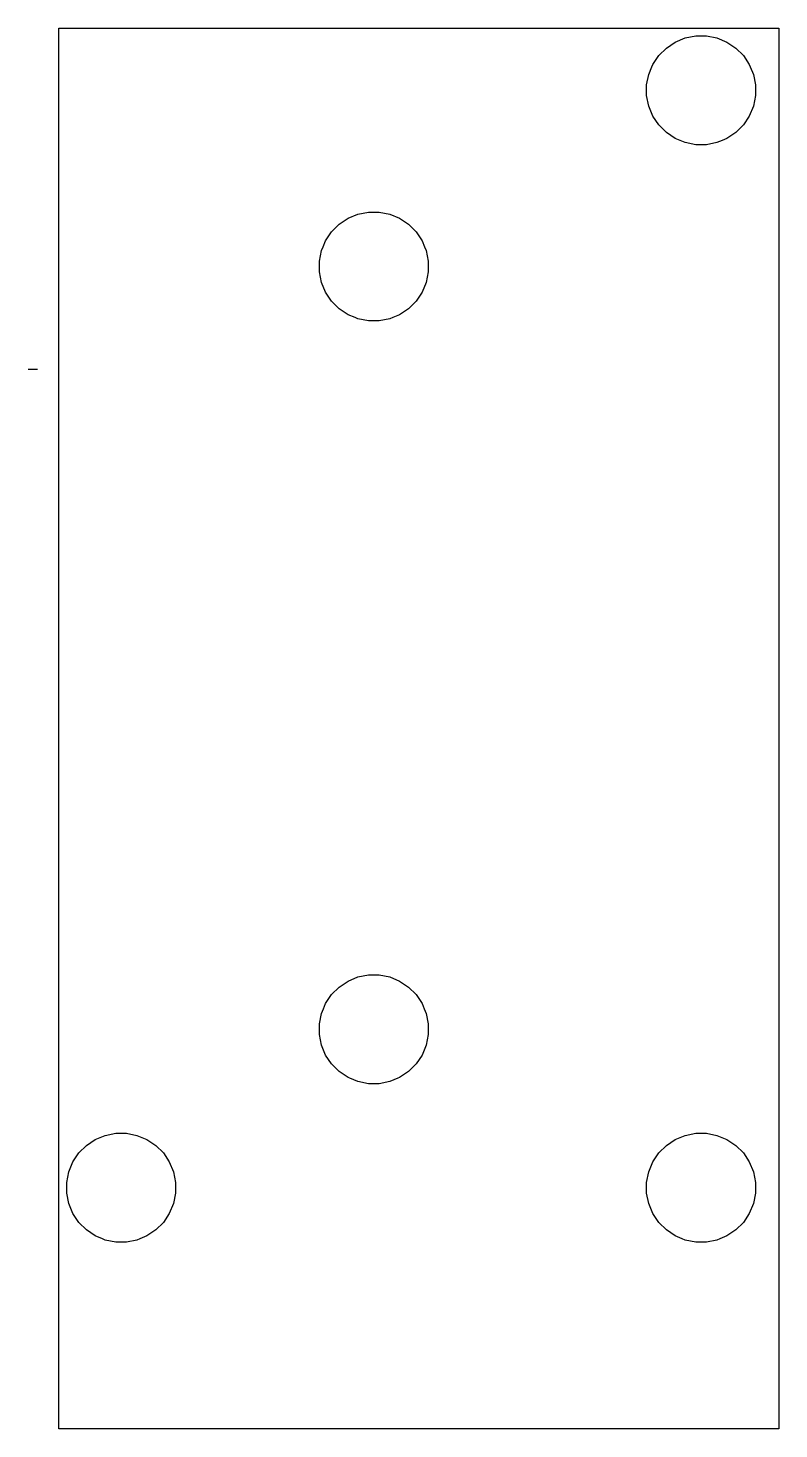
# Model space of a CAD drawing. Extents: x 10.7 to 59.7, y -102.4 to -10.9.
import ezdxf

# ---------------------------------------------------------------- set-up
doc = ezdxf.new("R2010")
doc.units = 0
doc.layers.get('0').update_dxf_attribs({"linetype": 'CONTINUOUS'})

msp = doc.modelspace()

# ---------------------------------------------------------------- linework, layer by layer
at = {"color": 2}
for points in [[(12.699988, -102.377835), (12.699988, -10.937922)], [(12.699988, -10.937922), (59.689943, -10.937922)], [(59.689943, -10.937922), (59.689943, -102.377835)], [(59.689943, -102.377835), (12.699988, -102.377835)]]:
    msp.add_lwpolyline(points, dxfattribs=at)
for points in [[(55.643727, -11.585622), (55.643727, -11.585622), (55.643727, -11.585622), (56.291426, -11.854862), (56.873086, -12.243481), (57.365845, -12.736241), (57.754465, -13.3179), (57.817965, -13.47284), (58.023705, -13.965599), (58.160865, -14.651399), (58.160865, -15.349898), (58.023705, -16.035698), (58.023705, -16.035698), (57.754465, -16.683397), (57.365845, -17.265056), (56.873086, -17.757816), (56.291426, -18.146436), (55.981547, -18.275975), (55.643727, -18.415675), (54.957928, -18.552835), (54.259428, -18.552835), (53.573629, -18.415675), (53.235809, -18.275975), (52.92593, -18.146436), (52.34427, -17.757816), (51.851511, -17.265056), (51.462891, -16.683397), (51.193651, -16.035698), (51.193651, -16.035698), (51.056491, -15.349898), (51.056491, -14.651399), (51.193651, -13.965599), (51.399391, -13.47284), (51.462891, -13.3179), (51.851511, -12.736241), (52.34427, -12.243481), (52.92593, -11.854862), (53.573629, -11.585622), (53.573629, -11.585622), (53.573629, -11.585622), (54.259428, -11.448462), (54.957928, -11.448462)], [(34.292507, -23.089271), (34.292507, -23.089271), (34.292507, -23.089271), (34.937667, -23.358511), (35.519326, -23.74713), (36.014626, -24.23989), (36.403245, -24.821549), (36.568345, -25.222869), (36.672485, -25.469249), (36.807105, -26.155048), (36.807105, -26.853547), (36.672485, -27.539347), (36.672485, -27.539347), (36.403245, -28.187046), (36.014626, -28.768705), (35.519326, -29.264005), (34.937667, -29.652625), (34.483007, -29.840584), (34.292507, -29.919324), (33.606708, -30.056484), (32.908209, -30.056484), (32.219869, -29.919324), (32.031909, -29.840584), (31.57471, -29.652625), (30.99305, -29.264005), (30.497751, -28.768705), (30.109131, -28.187046), (29.842432, -27.539347), (29.842432, -27.539347), (29.705272, -26.853547), (29.705272, -26.155048), (29.842432, -25.469249), (29.944031, -25.222869), (30.109131, -24.821549), (30.497751, -24.23989), (30.99305, -23.74713), (31.57471, -23.358511), (32.219869, -23.089271), (32.219869, -23.089271), (32.219869, -23.089271), (32.908209, -22.954651), (33.606708, -22.954651)], [(34.292507, -72.873223), (34.292507, -72.873223), (34.292507, -72.873223), (34.937667, -73.142463), (35.519326, -73.531083), (36.014626, -74.023842), (36.403245, -74.605502), (36.548025, -74.953481), (36.672485, -75.253201), (36.807105, -75.939), (36.807105, -76.6375), (36.672485, -77.323299), (36.672485, -77.323299), (36.403245, -77.970999), (36.014626, -78.552658), (35.519326, -79.047958), (34.937667, -79.436577), (34.825907, -79.482297), (34.292507, -79.703277), (33.606708, -79.840437), (32.908209, -79.840437), (32.219869, -79.703277), (31.68647, -79.482297), (31.57471, -79.436577), (30.99305, -79.047958), (30.497751, -78.552658), (30.109131, -77.970999), (29.842432, -77.323299), (29.842432, -77.323299), (29.705272, -76.6375), (29.705272, -75.939), (29.842432, -75.253201), (29.966891, -74.953481), (30.109131, -74.605502), (30.497751, -74.023842), (30.99305, -73.531083), (31.57471, -73.142463), (32.219869, -72.873223), (32.219869, -72.873223), (32.219869, -72.873223), (32.908209, -72.738604), (33.606708, -72.738604)], [(17.797763, -83.213554), (17.797763, -83.213554), (17.797763, -83.213554), (18.445462, -83.482793), (19.027122, -83.871413), (19.519881, -84.364172), (19.908501, -84.945832), (19.908501, -84.945832), (20.177741, -85.593531), (20.314901, -86.279331), (20.314901, -86.97783), (20.177741, -87.663629), (20.177741, -87.663629), (19.908501, -88.311329), (19.519881, -88.892988), (19.027122, -89.385748), (18.445462, -89.774367), (17.988263, -89.964867), (17.797763, -90.043607), (17.111964, -90.180767), (16.413464, -90.180767), (15.727665, -90.043607), (15.537165, -89.964867), (15.079966, -89.774367), (14.498306, -89.385748), (14.005547, -88.892988), (13.616927, -88.311329), (13.347687, -87.663629), (13.347687, -87.663629), (13.210527, -86.97783), (13.210527, -86.279331), (13.347687, -85.593531), (13.616927, -84.945832), (13.616927, -84.945832), (14.005547, -84.364172), (14.498306, -83.871413), (15.079966, -83.482793), (15.727665, -83.213554), (15.727665, -83.213554), (15.727665, -83.213554), (16.413464, -83.076394), (17.111964, -83.076394)], [(55.643727, -83.213554), (55.643727, -83.213554), (55.643727, -83.213554), (56.291426, -83.482793), (56.873086, -83.871413), (57.365845, -84.364172), (57.754465, -84.945832), (57.754465, -84.945832), (58.023705, -85.593531), (58.160865, -86.279331), (58.160865, -86.97783), (58.023705, -87.663629), (58.023705, -87.663629), (57.754465, -88.311329), (57.365845, -88.892988), (56.873086, -89.385748), (56.291426, -89.774367), (55.834227, -89.964867), (55.643727, -90.043607), (54.957928, -90.180767), (54.259428, -90.180767), (53.573629, -90.043607), (53.383129, -89.964867), (52.92593, -89.774367), (52.34427, -89.385748), (51.851511, -88.892988), (51.462891, -88.311329), (51.193651, -87.663629), (51.193651, -87.663629), (51.056491, -86.97783), (51.056491, -86.279331), (51.193651, -85.593531), (51.462891, -84.945832), (51.462891, -84.945832), (51.851511, -84.364172), (52.34427, -83.871413), (52.92593, -83.482793), (53.573629, -83.213554), (53.573629, -83.213554), (53.573629, -83.213554), (54.259428, -83.076394), (54.957928, -83.076394)]]:
    msp.add_lwpolyline(points, close=True, dxfattribs=at)
at = {"color": 7}
msp.add_lwpolyline([(10.68831, -33.198461), (11.308069, -33.198461)], dxfattribs=at)

doc.saveas('drawing.dxf')
